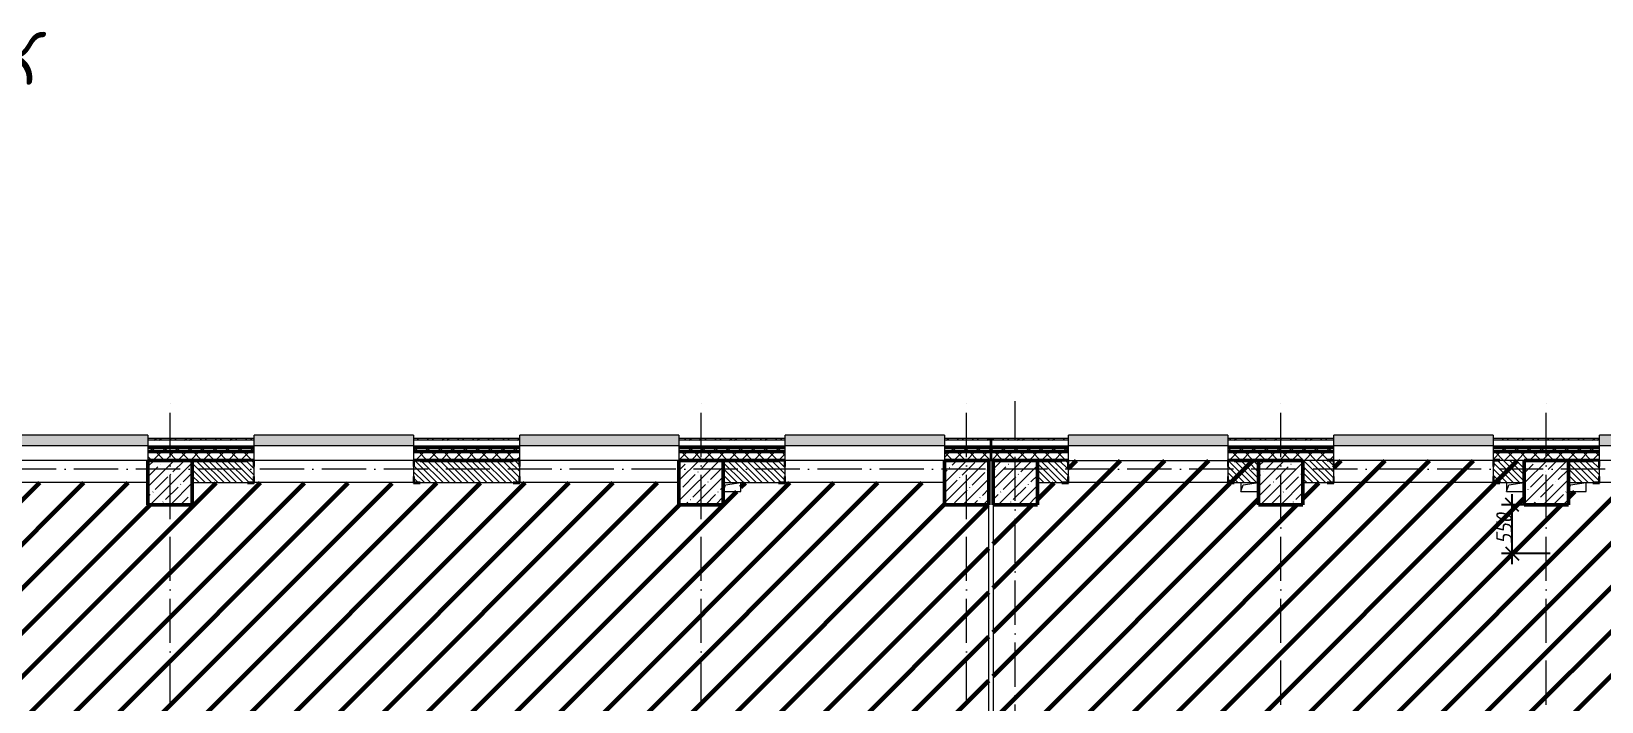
# Model space of a CAD drawing. Header units: millimetres. Extents: x -606178 to 312196, y -19338 to 632709.
# Drawn here: x -113232 to -95490, y 458550 to 466125 of the extents above; entities that cross this region are included whole.
import ezdxf

# ---------------------------------------------------------------- set-up
doc = ezdxf.new("R2010")
doc.units = ezdxf.units.MM
doc.linetypes.add('50_200_ШТРИХ_1Т_ш5_п1_п1_', pattern=[700, 500, -100, 0, -100])
for name, color, linetype, lineweight in [('6.4.1) Окр пт с инж. ПТ2.16', 3, 'Continuous', 60), ('A-____-____-DIMS', 7, 'Continuous', 9), ('A-FLOR-____-OTLN', 7, 'Continuous', 9), ('A-GENM-____-MCUT', 7, 'Continuous', 25), ('A-GENM-____-OTLN', 7, 'Continuous', 9), ('A-GENM-____-OTLN-1', 7, 'Continuous', 25), ('A-GLAZ-____-OTLN', 7, 'Continuous', 9), ('A-WALL-____-MCUT-2', 7, 'Continuous', 50), ('A-WALL-____-MCUT-3', 7, 'Continuous', 9), ('A-WALL-____-OTLN', 7, 'Continuous', 9), ('A-WALL-____-PATT-1', 7, 'Continuous', 9), ('A-WALL-FNSH-MCUT-1', 7, 'Continuous', 9), ('S-COLS-____-MCUT', 7, 'Continuous', 50), ('S-COLS-____-OTLN', 7, 'Continuous', 9), ('S-GRID-____-IDEN', 7, 'Continuous', 9), ('S-GRID-____-OTLN-1', 7, '50_200_ШТРИХ_1Т_ш5_п1_п1_', 9)]:
    doc.layers.add(name, color=color, linetype=linetype, lineweight=lineweight)
doc.layers.add('A-GLAZ-____-OTLN-1', color=7, linetype='Continuous', lineweight=9, true_color=0xc0c0c0)
doc.styles.add('ISOCPEUR_I', font='isocpeui.ttf', dxfattribs={"width": 0.9, "height": 2.5})
doc.styles.add('ISOCPEUR_I_10', font='isocpeui.ttf', dxfattribs={"width": 0.9, "height": 180})
doc.dimstyles.new('ISO-1_8_0_9К_СРЕДНИЙ_Кладочные_3', dxfattribs={"dimscale": 304.8, "dimtxt": 179.276612, "dimasz": 0.492126, "dimexe": 0.393701, "dimexo": 0, "dimgap": 0, "dimtad": 1, "dimdec": 3, "dimrnd": 0.001, "dimdsep": 46, "dimtxsty": 'ISOCPEUR_I_10', "dimblk1": 'OBLIQUE', "dimblk2": 'OBLIQUE', "dimsah": 1, "dimcen": 0.09, "dimdle": 0.393701, "dimazin": 0, "dimtfac": 1, "dimtdec": 4, "dimtix": 1, "dimtmove": 0, "dimatfit": 3, "dimfxl": 1, "dimtvp": 1, "dimtolj": 1, "dimtzin": 0, "dimarcsym": 2})
pattern_1 = [(45, (-140714.89, 451794.26), (-70.71068, 70.71068), []), (135, (-140714.89, 451794.26), (-70.71068, -70.71068), [])]
pattern_2 = [(45, (-140714.89, 451794.26), (-114.04925, 114.04925), []), (45, (-140600.84, 451794.26), (-114.04925, 114.04925), [201.612, -40.322, 3.353, -36.97])]
pattern_3 = [(135, (-140714.89, 451794.26), (-35.35534, -35.35534), [])]
pattern_4 = [(45, (-140714.89, 451794.26), (-85.53659, 85.53659), []), (45, (-140657.87, 451794.26), (-85.53659, 85.53659), [])]

# ---------------------------------------------------------------- blocks, each defined once
blk = doc.blocks.new('BSC_Колонна _Прямоугольная - 500х500-V115-АР1_План отверстий 3 этажа в осях 1-64_А-ГГ')
at = {"layer": 'S-COLS-____-OTLN'}
h = blk.add_hatch(dxfattribs=at)
h.set_pattern_fill('FP_138', color=256, style=0, pattern_type=2)
h.set_pattern_definition([(45, (-38050, -9231.04), (-114.04925, 114.04925), []), (45, (-37935.95, -9231.04), (-114.04925, 114.04925), [201.613, -40.323, 3.353, -36.97])])
h.paths.add_polyline_path([(-250, -250), (250, -250), (250, 250), (-250, 250)], flags=0)
at = {"layer": 'S-COLS-____-MCUT'}
for p, q in [((250, 250), (-250, 250)), ((-250, 250), (-250, -250)), ((250, -250), (250, 250)), ((-250, -250), (250, -250))]:
    blk.add_line(p, q, dxfattribs=at)
blk = doc.blocks.new('Отлив_СКБ - Отлив витража_120_НВФ-31885687-АР1_План отверстий 3 этажа в осях 1-64_А-ГГ')
at = {"layer": 'A-GLAZ-____-OTLN-1'}
for points in [[(0, 0), (0, -2), (1800, -2), (1800, 0), (534, 0)], [(0, -2), (0, -120), (1800, -120), (1800, -2), (534, -2)]]:
    blk.add_hatch(color=256, dxfattribs=at).paths.add_polyline_path(points, flags=0)
at = {"layer": 'A-GLAZ-____-OTLN'}
for p, q in [((0, 0), (1800, 0)), ((1800, -2), (0, -2)), ((0, -120), (0, -83)), ((0, -120), (1800, -120)), ((1800, -83), (1800, -120))]:
    blk.add_line(p, q, dxfattribs=at)
blk = doc.blocks.new('Фахверк_СКБ_Уголок - 250_2700-27497298-АР1_План отверстий 3 этажа в осях 1-64_А-ГГ')
at = {"layer": 'A-GENM-____-MCUT'}
for p, q in [((200, 181), (125, 181)), ((125, 181), (125, 106)), ((200, 175), (200, 181)), ((125, 106), (131, 106)), ((131, 106), (131, 175)), ((131, 175), (200, 175)), ((131, -6), (125, -6)), ((125, -6), (125, -81)), ((125, -81), (200, -81)), ((131, -75), (131, -6)), ((200, -75), (131, -75)), ((200, -81), (200, -75))]:
    blk.add_line(p, q, dxfattribs=at)
blk = doc.blocks.new('AR_Отверстие прямоугольное _в плите_ - AR_Отверстие прямоугольное _в плите_-V180-АР1_План отверстий 3 этажа в осях 1-64_А-ГГ')
at = {"layer": 'A-GENM-____-OTLN'}
for p, q in [((-100, 50), (-100, -50)), ((-100, -50), (-75, 25)), ((-75, 25), (100, 50)), ((-100, -50), (100, -50))]:
    blk.add_line(p, q, dxfattribs=at)
blk = doc.blocks.new('AR_Отверстие прямоугольное _в плите_ - AR_Отверстие прямоугольное _в плите_-V181-АР1_План отверстий 3 этажа в осях 1-64_А-ГГ')
at = {"layer": 'A-GENM-____-OTLN'}
for p, q in [((-100, -50), (-75, 25)), ((-75, 25), (100, 50)), ((100, -50), (100, 50)), ((-100, -50), (100, -50))]:
    blk.add_line(p, q, dxfattribs=at)
blk = doc.blocks.new('Стены 4 - Стены 4-31195499-АР1_План отверстий 3 этажа в осях 1-64_А-ГГ')
at = {"layer": 'A-WALL-____-MCUT-3'}
for p, q in [((-1799, 41030), (-1799, 41010)), ((-1549, 41030), (-1799, 41030)), ((-1799, 41010), (-1549, 41010)), ((-1549, 41010), (-1549, 41030))]:
    blk.add_line(p, q, dxfattribs=at)
blk = doc.blocks.new('_Oblique')
at = {"color": 0, "linetype": 'ByBlock', "lineweight": -2}
blk.add_line((-0.5, -0.5), (0.5, 0.5), dxfattribs=at)
blk = doc.blocks.new('*D5153')
at = {"layer": 'A-____-____-DIMS', "color": 0, "lineweight": -2, "transparency": 16777216}
for p, q in [((-96365, 460775), (-96621, 460775)), ((-96501, 460105), (-96501, 460895)), ((-96071, 460225), (-96621, 460225))]:
    blk.add_line(p, q, dxfattribs=at)
at = {"layer": 'Defpoints', "color": 0, "transparency": 16777216}
for p in [(-96501, 460775), (-96365, 460775), (-96071, 460225)]:
    blk.add_point(p, dxfattribs=at)
at = {"layer": 'A-____-____-DIMS', "color": 0, "lineweight": -2, "transparency": 16777216, "xscale": 150, "yscale": 150, "zscale": 150}
for p, rotation in [((-96501, 460775), 90), ((-96501, 460225), 270)]:
    blk.add_blockref('_Oblique', p, dxfattribs=dict(at, rotation=rotation))
at = {"layer": 'A-____-____-DIMS', "color": 0, "transparency": 16777216, "insert": (-96591, 460500), "char_height": 180, "width": 409.58, "attachment_point": 5, "rotation": 90, "style": 'ISOCPEUR_I_10'}
blk.add_mtext('\\A1;550', dxfattribs=at)

msp = doc.modelspace()

# ---------------------------------------------------------------- hatches: boundary and pattern name
at = {"layer": '6.4.1) Окр пт с инж. ПТ2.16'}
h = msp.add_hatch(dxfattribs=at)
h.set_pattern_fill('ANSI31', color=256, scale=111)
h.paths.add_polyline_path([(-102414.891, 460775.3011), (-102914.891, 460775.3011), (-102914.891, 461025.3011), (-104714.891, 461025.3011), (-104714.891, 461019.3011), (-104789.891, 461019.3011), (-105214.891, 461023.3811), (-105214.891, 460925.3011), (-105414.891, 460925.3011), (-105414.891, 460775.3011), (-105914.891, 460775.3011), (-105914.891, 461025.3011), (-107714.891, 461025.3011), (-107714.891, 461019.3011), (-107789.891, 461019.3011), (-108839.891, 461025.3011), (-108839.891, 461019.3011), (-108914.891, 461019.3011), (-110714.891, 461025.3011), (-110714.891, 461019.3011), (-110789.891, 461019.3011), (-111414.891, 461025.3011), (-111414.891, 460775.3011), (-111914.891, 460775.3011), (-111914.891, 461025.3011), (-113714.891, 461025.3011), (-113714.891, 461019.3011), (-113789.891, 461019.3011), (-114214.891, 461023.3811), (-114214.891, 460925.3011), (-114414.891, 460925.3011), (-114414.891, 460775.3011), (-114914.891, 460775.3011), (-114914.891, 461025.3011), (-121964.891, 461025.3011), (-123114.891, 461025.3011), (-123114.891, 461275.3011), (-125679.3407, 461275.3011, -0.6834886244), (-125772.5126, 461275.3011), (-131114.891, 461275.3011), (-131114.891, 461025.3011), (-135114.891, 461025.3011), (-142664.891, 461025.3011), (-142664.891, 460775.3011), (-142914.891, 460775.3011), (-142914.891, 460450.3011), (-142908.891, 460450.3011), (-142908.891, 460375.3011), (-142914.891, 458575.3011), (-142908.891, 458575.3011), (-142908.891, 458500.3011), (-142911.691, 458325.3011), (-142814.891, 458325.3011), (-142814.891, 458125.3011), (-142664.891, 458125.3011), (-142664.891, 457875.3011), (-134889.891, 457875.3011), (-134889.891, 457881.3011), (-134814.891, 457881.3011), (-133664.891, 457881.2181), (-133664.891, 457881.3011), (-133589.891, 457881.3011), (-132139.891, 457881.1949), (-132139.891, 457881.3011), (-132064.891, 457881.3011), (-130914.891, 457881.2153), (-130914.891, 457881.3011), (-130839.891, 457881.3011), (-129789.891, 457881.2215), (-129789.891, 457881.3011), (-129714.891, 457881.3011), (-128714.891, 457881.2242), (-128714.891, 457881.3011), (-128639.891, 457881.3011), (-128039.891, 457881.2543), (-128039.891, 457881.3011), (-127964.891, 457881.3011), (-126814.891, 457881.2106), (-126814.891, 457881.3011), (-126739.891, 457881.3011), (-121714.891, 457880.8993), (-121714.891, 457881.3011), (-121639.891, 457881.3011), (-117089.891, 457880.9107), (-117089.891, 457881.3011), (-117014.891, 457881.3011), (-115314.891, 457881.1449), (-115314.891, 457881.3011), (-115239.891, 457881.3011), (-111389.891, 457880.9375), (-111389.891, 457881.3011), (-111236.891, 457881.3011), (-111224.891, 457875.3011), (-110824.891, 457875.3011), (-110614.891, 457875.3011), (-110614.891, 457881.3011), (-110539.891, 457881.3011), (-110389.891, 457881.2858), (-110389.891, 457881.3011), (-110314.891, 457881.3011), (-109614.891, 457881.2295), (-109614.891, 457881.3011), (-109539.891, 457881.3011), (-107739.891, 457881.1144), (-107739.891, 457881.3011), (-107664.891, 457881.3011), (-106514.891, 457881.1778), (-106514.891, 457881.3011), (-106439.891, 457881.3011), (-102414.891, 457880.8598)])
h.paths.add_polyline_path([(-68864.891, 460775.3011), (-69364.891, 460775.3011), (-69364.891, 461025.3011), (-71864.891, 461025.3011), (-71864.891, 460775.3011), (-72364.891, 460775.3011), (-72364.891, 460925.3011), (-72564.891, 460925.3011), (-72539.891, 461000.3011), (-72364.891, 461025.3011), (-72364.891, 461275.3011), (-72708.891, 461275.3011), (-72708.891, 461206.3011), (-72714.891, 461094.3011), (-72714.891, 461275.3011), (-77864.891, 461275.3011), (-77864.891, 460996.7297), (-77664.891, 461025.3011), (-77664.891, 460925.3011), (-77864.891, 460925.3011), (-77864.891, 460775.3011), (-78364.891, 460775.3011), (-78364.891, 460925.3011), (-78564.891, 460925.3011), (-78564.891, 461025.3011), (-80514.891, 461025.3011), (-80514.891, 461019.3011), (-80589.891, 461019.3011), (-80864.891, 461025.3011), (-80864.891, 460775.3011), (-81364.891, 460775.3011), (-81364.891, 461025.3011), (-81639.891, 461025.3011), (-81639.891, 461019.3011), (-81714.891, 461019.3011), (-81714.891, 461025.3011), (-83514.891, 461025.3011), (-83514.891, 461019.3011), (-83589.891, 461019.3011), (-84639.891, 461025.3011), (-84639.891, 461019.3011), (-84714.891, 461019.3011), (-86514.891, 461025.3011), (-86514.891, 461019.3011), (-86664.891, 461019.3011), (-86664.891, 460925.3011), (-86864.891, 460925.3011), (-86864.891, 460775.3011), (-87364.891, 460775.3011), (-87364.891, 460925.3011), (-87564.891, 460925.3011), (-87539.891, 461000.3011), (-87364.891, 461025.3011), (-87364.891, 461275.3011), (-87708.891, 461275.3011), (-87708.891, 461206.3011), (-87714.891, 461094.3011), (-87714.891, 461275.3011), (-89514.891, 461275.3011), (-89514.891, 461206.3011), (-89514.891, 461094.3011), (-89514.891, 461019.3011), (-89589.891, 461019.3011), (-89864.891, 461025.3011), (-89864.891, 460775.3011), (-90364.891, 460775.3011), (-90364.891, 460925.3011), (-90564.891, 460925.3011), (-90539.891, 461000.3011), (-90364.891, 461025.3011), (-90364.891, 461275.3011), (-90708.891, 461275.3011), (-90708.891, 461206.3011), (-90714.891, 461094.3011), (-90714.891, 461275.3011), (-92514.891, 461275.3011), (-92514.891, 461206.3011), (-92514.891, 461094.3011), (-92514.891, 461019.3011), (-92589.891, 461019.3011), (-93639.891, 461025.3011), (-93639.891, 461019.3011), (-93714.891, 461019.3011), (-93714.891, 461025.3011), (-95514.891, 461025.3011), (-95514.891, 461019.3011), (-95664.891, 461019.3011), (-95664.891, 460925.3011), (-95864.891, 460925.3011), (-95864.891, 460775.3011), (-96364.891, 460775.3011), (-96364.891, 460925.3011), (-96564.891, 460925.3011), (-96539.891, 461000.3011), (-96364.891, 461025.3011), (-96364.891, 461275.3011), (-96708.891, 461275.3011), (-96708.891, 461206.3011), (-96714.891, 461094.3011), (-96714.891, 461275.3011), (-98514.891, 461275.3011), (-98514.891, 461206.3011), (-98514.891, 461094.3011), (-98514.891, 461019.3011), (-98589.891, 461019.3011), (-98864.891, 461025.3011), (-98864.891, 460775.3011), (-99364.891, 460775.3011), (-99364.891, 460925.3011), (-99564.891, 460925.3011), (-99539.891, 461000.3011), (-99364.891, 461025.3011), (-99364.891, 461275.3011), (-99708.891, 461275.3011), (-99708.891, 461206.3011), (-99714.891, 461094.3011), (-99714.891, 461275.3011), (-101514.891, 461275.3011), (-101514.891, 461206.3011), (-101514.891, 461094.3011), (-101514.891, 461019.3011), (-101589.891, 461019.3011), (-101864.891, 461025.3011), (-101864.891, 460775.3011), (-102364.891, 460775.3011), (-102364.891, 457875.3011), (-98339.891, 457875.3011), (-98339.891, 457881.3011), (-98264.891, 457881.3011), (-96564.891, 457881.082), (-96564.891, 457881.3011), (-96489.891, 457881.3011), (-95164.891, 457881.1236), (-95164.891, 457881.3011), (-95089.891, 457881.3011), (-94989.891, 457881.2873), (-94989.891, 457881.3011), (-94914.891, 457881.3011), (-93114.891, 457881.0511), (-93114.891, 457881.3011), (-93039.891, 457881.3011), (-86539.891, 457880.3574), (-86539.891, 457881.3011), (-86464.891, 457881.3011), (-84764.891, 457881.0076), (-84764.891, 457881.3011), (-84689.891, 457881.3011), (-84039.891, 457881.1829), (-84039.891, 457881.3011), (-83964.891, 457881.3011), (-83064.891, 457881.1337), (-83064.891, 457881.3011), (-82989.891, 457881.3011), (-77539.891, 457880.2556), (-77539.891, 457881.3011), (-77464.891, 457881.3011), (-75764.891, 457880.905), (-75764.891, 457881.3011), (-75689.891, 457881.3011), (-71739.891, 457880.3126), (-71739.891, 457881.3011), (-71664.891, 457881.3011), (-70764.891, 457881.0305), (-70764.891, 457881.3011), (-70689.891, 457881.3011), (-68864.891, 457880.7241)])
h.paths.add_polyline_path([(-99708.891, 461025.3011), (-99639.891, 461025.3011), (-99639.891, 461019.3011), (-99708.891, 461019.3011)], flags=16)
h.paths.add_polyline_path([(-96708.891, 461025.3011), (-96639.891, 461025.3011), (-96639.891, 461019.3011), (-96708.891, 461019.3011)], flags=16)
h.paths.add_polyline_path([(-90708.891, 461025.3011), (-90639.891, 461025.3011), (-90639.891, 461019.3011), (-90708.891, 461019.3011)], flags=16)
h.paths.add_polyline_path([(-87708.891, 461025.3011), (-87639.891, 461025.3011), (-87639.891, 461019.3011), (-87708.891, 461019.3011)], flags=16)
h.paths.add_polyline_path([(-72708.891, 461025.3011), (-72639.891, 461025.3011), (-72639.891, 461019.3011), (-72708.891, 461019.3011)], flags=16)
h.paths.add_polyline_path([(-51664.891, 460775.3011), (-53919.891, 460775.3011), (-53919.891, 460769.3011), (-53994.891, 460769.3011), (-53994.891, 460775.3011), (-55144.891, 460775.3011), (-55144.891, 460769.3011), (-55219.891, 460769.3011), (-60489.891, 460775.3011), (-60489.891, 460769.3011), (-60564.891, 460769.3011), (-61714.891, 460775.3011), (-61714.891, 460769.3011), (-61789.891, 460769.3011), (-62714.891, 460775.3011), (-63214.891, 460775.3011), (-64289.891, 460775.3011), (-64289.891, 460769.3011), (-64364.891, 460769.3011), (-64364.891, 460775.3011), (-65514.891, 460775.3011), (-65514.891, 460769.3011), (-65589.891, 460769.3011), (-65714.891, 460775.3011), (-66214.891, 460775.3011), (-66214.891, 461025.3011), (-68314.891, 461025.3011), (-68314.891, 460775.3011), (-68814.891, 460775.3011), (-68814.891, 457875.3011), (-68314.891, 457875.3011), (-67989.891, 457875.3011), (-67989.891, 457881.3011), (-67914.891, 457881.3011), (-66214.891, 457880.6715), (-66214.891, 457881.3011), (-66139.891, 457881.3011), (-62489.891, 457879.7829), (-62489.891, 457881.3011), (-62414.891, 457881.3011), (-61714.891, 457880.9086), (-61714.891, 457881.3011), (-61639.891, 457881.3011), (-61489.891, 457881.2104), (-61489.891, 457881.3011), (-61414.891, 457881.3011), (-60714.891, 457880.8681), (-60714.891, 457881.3011), (-60639.891, 457881.3011), (-60489.891, 457881.2003), (-60489.891, 457881.3011), (-60414.891, 457881.3011), (-51714.891, 457875.3011), (-51664.891, 457875.3011), (-51664.891, 458575.3011)])
at = {"layer": 'A-WALL-____-PATT-1'}
h = msp.add_hatch(dxfattribs=at)
h.set_pattern_fill('FP_3', color=256, style=0, pattern_type=2)
h.set_pattern_definition(pattern_4)
h.paths.add_polyline_path([(-102399.891, 461505.3011), (-102399.891, 461525.3011), (-102914.891, 461525.3011), (-102914.891, 461505.3011)], flags=0)
h.paths.add_polyline_path([(-105914.891, 461505.3011), (-104714.891, 461505.3011), (-104714.891, 461525.3011), (-105914.891, 461525.3011)], flags=0)
h.paths.add_polyline_path([(-107714.891, 461505.3011), (-107714.891, 461525.3011), (-108914.891, 461525.3011), (-108914.2107, 461505.3011)], flags=0)
h.paths.add_polyline_path([(-110714.891, 461505.3011), (-110714.891, 461525.3011), (-111914.891, 461525.3011), (-111914.891, 461505.3011)], flags=0)
h.paths.add_polyline_path([(-113714.891, 461505.3011), (-113714.891, 461525.3011), (-116864.891, 461525.3011), (-116864.891, 461505.3011), (-115984.0678, 461505.3011)], flags=0)
h = msp.add_hatch(dxfattribs=at)
h.set_pattern_fill('FP_3', color=256, style=0, pattern_type=2)
h.set_pattern_definition(pattern_4)
h.paths.add_polyline_path([(-68849.891, 461505.3011), (-68849.891, 461525.3011), (-72714.891, 461525.3011), (-72714.891, 461505.3011), (-70029.9964, 461505.3011)], flags=0)
h.paths.add_polyline_path([(-80634.7821, 461505.3011), (-80514.891, 461505.3011), (-80514.891, 461525.3011), (-81714.891, 461525.3011), (-81714.891, 461505.3011)], flags=0)
h.paths.add_polyline_path([(-84169.7107, 461505.3011), (-83514.891, 461505.3011), (-83514.891, 461525.3011), (-84714.891, 461525.3011), (-84714.891, 461505.3011)], flags=0)
h.paths.add_polyline_path([(-86514.891, 461505.3011), (-86514.891, 461525.3011), (-87714.891, 461525.3011), (-87714.891, 461505.3011), (-87704.6392, 461505.3011)], flags=0)
h.paths.add_polyline_path([(-89514.891, 461505.3011), (-89514.891, 461525.3011), (-90714.891, 461525.3011), (-90714.891, 461505.3011)], flags=0)
h.paths.add_polyline_path([(-93714.891, 461505.3011), (-92514.891, 461505.3011), (-92514.891, 461525.3011), (-93714.891, 461525.3011)], flags=0)
h.paths.add_polyline_path([(-95514.891, 461505.3011), (-95514.891, 461525.3011), (-96714.891, 461525.3011), (-96714.891, 461505.3011), (-96541.9607, 461505.3011)], flags=0)
h.paths.add_polyline_path([(-99714.891, 461505.3011), (-98514.891, 461505.3011), (-98514.891, 461525.3011), (-99714.891, 461525.3011)], flags=0)
h.paths.add_polyline_path([(-101514.891, 461505.3011), (-101514.891, 461525.3011), (-102379.891, 461525.3011), (-102379.891, 461505.3011), (-101844.3535, 461505.3011)], flags=0)
h = msp.add_hatch(dxfattribs=at)
h.set_pattern_fill('FP_1', color=256, style=0, pattern_type=2)
h.set_pattern_definition(pattern_1)
h.paths.add_polyline_path([(-66364.891, 461375.3011), (-66364.891, 461425.3011), (-72714.891, 461425.3011), (-72714.891, 461375.3011), (-66495.0678, 461375.3011)], flags=0)
h.paths.add_polyline_path([(-80634.7821, 461375.3011), (-80514.891, 461375.3011), (-80514.891, 461425.3011), (-81714.891, 461425.3011), (-81714.891, 461375.3011)], flags=0)
h.paths.add_polyline_path([(-83514.891, 461375.3011), (-83514.891, 461425.3011), (-84714.891, 461425.3011), (-84714.891, 461375.3011), (-84169.7107, 461375.3011)], flags=0)
h.paths.add_polyline_path([(-86514.891, 461375.3011), (-86514.891, 461425.3011), (-87714.891, 461425.3011), (-87714.891, 461375.3011), (-87704.6392, 461375.3011)], flags=0)
h.paths.add_polyline_path([(-89514.891, 461375.3011), (-89514.891, 461425.3011), (-90714.891, 461425.3011), (-90714.891, 461375.3011)], flags=0)
h.paths.add_polyline_path([(-93714.891, 461375.3011), (-92514.891, 461375.3011), (-92514.891, 461425.3011), (-93714.891, 461425.3011)], flags=0)
h.paths.add_polyline_path([(-95514.891, 461375.3011), (-95514.891, 461425.3011), (-96714.891, 461425.3011), (-96714.891, 461375.3011), (-96541.9607, 461375.3011)], flags=0)
h.paths.add_polyline_path([(-98514.891, 461375.3011), (-98514.891, 461425.3011), (-99714.891, 461425.3011), (-99714.891, 461375.3011)], flags=0)
h.paths.add_polyline_path([(-101844.3535, 461375.3011), (-101514.891, 461375.3011), (-101514.891, 461425.3011), (-102914.891, 461425.3011), (-102914.891, 461375.3011)], flags=0)
h.paths.add_polyline_path([(-105914.891, 461375.3011), (-104714.891, 461375.3011), (-104714.891, 461425.3011), (-105914.891, 461425.3011)], flags=0)
h.paths.add_polyline_path([(-107714.891, 461375.3011), (-107714.891, 461425.3011), (-108914.891, 461425.3011), (-108914.2107, 461375.3011)], flags=0)
h.paths.add_polyline_path([(-110714.891, 461375.3011), (-110714.891, 461425.3011), (-111914.891, 461425.3011), (-111914.891, 461375.3011)], flags=0)
h.paths.add_polyline_path([(-113714.891, 461375.3011), (-113714.891, 461425.3011), (-116884.891, 461425.3011), (-116884.891, 461375.3011), (-115984.0678, 461375.3011)], flags=0)
h = msp.add_hatch(dxfattribs=at)
h.set_pattern_fill('FP_1', color=256, style=0, pattern_type=2)
h.set_pattern_definition(pattern_1)
h.paths.add_polyline_path([(-66364.891, 461275.3011), (-66364.891, 461375.3011), (-72714.891, 461375.3011), (-72714.891, 461281.3011), (-72639.891, 461281.3011), (-72639.891, 461275.3011), (-66495.0678, 461275.3011)], flags=0)
h.paths.add_polyline_path([(-80634.7821, 461275.3011), (-80589.891, 461275.3011), (-80589.891, 461281.3011), (-80514.891, 461281.3011), (-80514.891, 461375.3011), (-81714.891, 461375.3011), (-81714.891, 461281.3011), (-81639.891, 461281.3011), (-81639.891, 461275.3011), (-80864.891, 461275.3011)], flags=0)
h.paths.add_polyline_path([(-83589.891, 461275.3011), (-83589.891, 461281.3011), (-83514.891, 461281.3011), (-83514.891, 461375.3011), (-84714.891, 461375.3011), (-84714.891, 461281.3011), (-84639.891, 461281.3011), (-84639.891, 461275.3011), (-84169.7107, 461275.3011)], flags=0)
h.paths.add_polyline_path([(-86589.891, 461275.3011), (-86589.891, 461281.3011), (-86514.891, 461281.3011), (-86514.891, 461375.3011), (-87714.891, 461375.3011), (-87714.891, 461281.3011), (-87639.891, 461281.3011), (-87639.891, 461275.3011), (-86864.891, 461275.3011)], flags=0)
h.paths.add_polyline_path([(-89589.891, 461275.3011), (-89589.891, 461281.3011), (-89514.891, 461281.3011), (-89514.891, 461375.3011), (-90714.891, 461375.3011), (-90714.891, 461281.3011), (-90639.891, 461281.3011), (-90639.891, 461275.3011), (-90364.891, 461275.3011)], flags=0)
h.paths.add_polyline_path([(-92589.891, 461275.3011), (-92589.891, 461281.3011), (-92514.891, 461281.3011), (-92514.891, 461375.3011), (-93714.891, 461375.3011), (-93714.891, 461281.3011), (-93639.891, 461281.3011), (-93639.891, 461275.3011), (-93007.0321, 461275.3011)], flags=0)
h.paths.add_polyline_path([(-96639.891, 461275.3011), (-95589.891, 461275.3011), (-95589.891, 461281.3011), (-95514.891, 461281.3011), (-95514.891, 461375.3011), (-96714.891, 461375.3011), (-96714.891, 461281.3011), (-96639.891, 461281.3011)], flags=0)
h.paths.add_polyline_path([(-99364.891, 461275.3011), (-98589.891, 461275.3011), (-98589.891, 461281.3011), (-98514.891, 461281.3011), (-98514.891, 461375.3011), (-99714.891, 461375.3011), (-99714.891, 461281.3011), (-99639.891, 461281.3011), (-99639.891, 461275.3011)], flags=0)
h.paths.add_polyline_path([(-101844.3535, 461275.3011), (-101589.891, 461275.3011), (-101589.891, 461281.3011), (-101514.891, 461281.3011), (-101514.891, 461375.3011), (-102914.891, 461375.3011), (-102914.891, 461275.3011), (-101864.891, 461275.3011)], flags=0)
h.paths.add_polyline_path([(-105379.2821, 461275.3011), (-104789.891, 461275.3011), (-104789.891, 461281.3011), (-104714.891, 461281.3011), (-104714.891, 461375.3011), (-105914.891, 461375.3011), (-105914.891, 461275.3011), (-105414.891, 461275.3011)], flags=0)
h.paths.add_polyline_path([(-107789.891, 461275.3011), (-107789.891, 461281.3011), (-107714.891, 461281.3011), (-107714.891, 461375.3011), (-108914.891, 461375.3011), (-108914.2107, 461281.3011), (-108839.891, 461281.3011), (-108839.891, 461275.3011)], flags=0)
h.paths.add_polyline_path([(-110789.891, 461275.3011), (-110789.891, 461281.3011), (-110714.891, 461281.3011), (-110714.891, 461375.3011), (-111914.891, 461375.3011), (-111914.891, 461275.3011), (-111414.891, 461275.3011)], flags=0)
h.paths.add_polyline_path([(-113789.891, 461275.3011), (-113789.891, 461281.3011), (-113714.891, 461281.3011), (-113714.891, 461375.3011), (-116884.891, 461375.3011), (-116884.891, 461275.3011), (-114414.891, 461275.3011)], flags=0)
h = msp.add_hatch(dxfattribs=at)
h.set_pattern_fill('FP_6', color=256, style=0, pattern_type=2)
h.set_pattern_definition(pattern_3)
h.paths.add_polyline_path([(-108908.891, 461025.3011), (-107720.891, 461025.3011), (-107720.891, 461094.3011), (-107714.891, 461094.3011), (-107714.891, 461206.3011), (-107720.891, 461206.3011), (-107720.891, 461275.3011), (-108908.891, 461275.3011), (-108908.891, 461206.3011), (-108914.891, 461206.3011), (-108914.2107, 461094.3011), (-108908.891, 461094.3011), (-108908.891, 461026.5511)], flags=0)
h.paths.add_polyline_path([(-110789.891, 461025.3011), (-110720.891, 461025.3011), (-110720.891, 461094.3011), (-110714.891, 461094.3011), (-110714.891, 461206.3011), (-110720.891, 461206.3011), (-110720.891, 461275.3011), (-111414.891, 461275.3011), (-111414.891, 461025.3011)], flags=0)
h = msp.add_hatch(dxfattribs=at)
h.set_pattern_fill('FP_6', color=256, style=0, pattern_type=2)
h.set_pattern_definition(pattern_3)
h.paths.add_polyline_path([(-105414.891, 461025.3011), (-104720.891, 461025.3011), (-104720.891, 461094.3011), (-104714.891, 461094.3011), (-104714.891, 461206.3011), (-104720.891, 461206.3011), (-104720.891, 461275.3011), (-105414.891, 461275.3011)], flags=0)
h = msp.add_hatch(dxfattribs=at)
h.set_pattern_fill('FP_6', color=256, style=0, pattern_type=2)
h.set_pattern_definition(pattern_3)
h.paths.add_polyline_path([(-99639.891, 461025.3011), (-99364.891, 461025.3011), (-99364.891, 461275.3011), (-99708.891, 461275.3011), (-99708.891, 461206.3011), (-99714.891, 461206.3011), (-99714.891, 461094.3011), (-99708.891, 461094.3011), (-99708.891, 461025.3011)], flags=0)
h.paths.add_polyline_path([(-101864.891, 461025.3011), (-101520.891, 461025.3011), (-101520.891, 461094.3011), (-101514.891, 461094.3011), (-101514.891, 461206.3011), (-101520.891, 461206.3011), (-101520.891, 461275.3011), (-101864.891, 461275.3011)], flags=0)
h = msp.add_hatch(dxfattribs=at)
h.set_pattern_fill('FP_6', color=256, style=0, pattern_type=2)
h.set_pattern_definition(pattern_3)
h.paths.add_polyline_path([(-98520.891, 461025.3011), (-98520.891, 461094.3011), (-98514.891, 461094.3011), (-98514.891, 461206.3011), (-98520.891, 461206.3011), (-98520.891, 461275.3011), (-98864.891, 461275.3011), (-98864.891, 461025.3011), (-98589.891, 461025.3011)], flags=0)
h.paths.add_polyline_path([(-96541.9607, 461025.3011), (-96364.891, 461025.3011), (-96364.891, 461275.3011), (-96708.891, 461275.3011), (-96708.891, 461206.3011), (-96714.891, 461206.3011), (-96714.891, 461094.3011), (-96708.891, 461094.3011), (-96708.891, 461025.3011), (-96639.891, 461025.3011)], flags=0)
h = msp.add_hatch(dxfattribs=at)
h.set_pattern_fill('FP_6', color=256, style=0, pattern_type=2)
h.set_pattern_definition(pattern_3)
h.paths.add_polyline_path([(-90364.891, 461025.3011), (-90364.891, 461275.3011), (-90708.891, 461275.3011), (-90708.891, 461206.3011), (-90714.891, 461206.3011), (-90714.891, 461094.3011), (-90708.891, 461094.3011), (-90708.891, 461025.3011), (-90639.891, 461025.3011)], flags=0)
h.paths.add_polyline_path([(-93708.891, 461025.3011), (-92520.891, 461025.3011), (-92520.891, 461094.3011), (-92514.891, 461094.3011), (-92514.891, 461206.3011), (-92520.891, 461206.3011), (-92520.891, 461275.3011), (-93708.891, 461275.3011), (-93708.891, 461206.3011), (-93714.891, 461206.3011), (-93714.891, 461094.3011), (-93708.891, 461094.3011), (-93708.891, 461026.5511)], flags=0)
h.paths.add_polyline_path([(-95864.891, 461025.3011), (-95520.891, 461025.3011), (-95520.891, 461094.3011), (-95514.891, 461094.3011), (-95514.891, 461206.3011), (-95520.891, 461206.3011), (-95520.891, 461275.3011), (-95864.891, 461275.3011), (-95864.891, 461128.6162)], flags=0)
at = {"layer": 'S-COLS-____-OTLN'}
h = msp.add_hatch(dxfattribs=at)
h.set_pattern_fill('FP_38', color=256, style=0, pattern_type=2)
h.set_pattern_definition(pattern_2)
h.paths.add_polyline_path([(-111914.891, 460775.3011), (-111414.891, 460775.3011), (-111414.891, 461275.3011), (-111914.891, 461275.3011)], flags=0)
h = msp.add_hatch(dxfattribs=at)
h.set_pattern_fill('FP_38', color=256, style=0, pattern_type=2)
h.set_pattern_definition(pattern_2)
h.paths.add_polyline_path([(-105914.891, 460775.3011), (-105414.891, 460775.3011), (-105414.891, 461275.3011), (-105914.891, 461275.3011)], flags=0)
h = msp.add_hatch(dxfattribs=at)
h.set_pattern_fill('FP_38', color=256, style=0, pattern_type=2)
h.set_pattern_definition(pattern_2)
h.paths.add_polyline_path([(-102364.891, 460775.3011), (-101864.891, 460775.3011), (-101864.891, 461275.3011), (-102364.891, 461275.3011)], flags=0)
h = msp.add_hatch(dxfattribs=at)
h.set_pattern_fill('FP_38', color=256, style=0, pattern_type=2)
h.set_pattern_definition(pattern_2)
h.paths.add_polyline_path([(-99364.891, 460775.3011), (-98864.891, 460775.3011), (-98864.891, 461275.3011), (-99364.891, 461275.3011), (-99364.891, 461128.6162)], flags=0)
h = msp.add_hatch(dxfattribs=at)
h.set_pattern_fill('FP_38', color=256, style=0, pattern_type=2)
h.set_pattern_definition(pattern_2)
h.paths.add_polyline_path([(-96364.891, 460775.3011), (-95864.891, 460775.3011), (-95864.891, 461275.3011), (-96364.891, 461275.3011), (-96364.891, 461128.6162)], flags=0)

# ---------------------------------------------------------------- linework, layer by layer
at = {"layer": 'A-FLOR-____-OTLN'}
for p, q in [((-102414.891, 457875.3011), (-102414.891, 460775.3011)), ((-102364.891, 460775.3011), (-102364.891, 457875.3011))]:
    msp.add_line(p, q, dxfattribs=at)
at = {"layer": 'A-WALL-____-MCUT-2'}
for p, q in [((-110714.891, 461425.3011), (-111914.891, 461425.3011)), ((-110714.891, 461375.3011), (-111914.891, 461375.3011)), ((-107714.891, 461425.3011), (-108914.891, 461425.3011)), ((-107714.891, 461375.3011), (-108914.891, 461375.3011)), ((-104714.891, 461425.3011), (-105914.891, 461425.3011)), ((-104714.891, 461375.3011), (-105914.891, 461375.3011)), ((-101514.891, 461425.3011), (-102914.891, 461425.3011)), ((-101514.891, 461375.3011), (-102914.891, 461375.3011)), ((-98514.891, 461425.3011), (-99714.891, 461425.3011)), ((-98514.891, 461375.3011), (-99714.891, 461375.3011)), ((-95514.891, 461425.3011), (-96714.891, 461425.3011)), ((-95514.891, 461375.3011), (-96714.891, 461375.3011)), ((-111414.891, 461275.3011), (-110789.891, 461275.3011)), ((-108839.891, 461275.3011), (-107789.891, 461275.3011)), ((-105414.891, 461275.3011), (-104789.891, 461275.3011)), ((-101864.891, 461275.3011), (-101589.891, 461275.3011)), ((-99639.891, 461275.3011), (-99364.891, 461275.3011)), ((-95864.891, 461275.3011), (-95589.891, 461275.3011))]:
    msp.add_line(p, q, dxfattribs=at)
at = {"layer": 'A-WALL-____-MCUT-3'}
for p, q in [((-110714.891, 461505.3011), (-111914.891, 461505.3011)), ((-111914.891, 461505.3011), (-111914.891, 461275.3011)), ((-110714.891, 461281.3011), (-110714.891, 461505.3011)), ((-107714.891, 461505.3011), (-108914.891, 461505.3011)), ((-108914.891, 461505.3011), (-108914.891, 461281.3011)), ((-107714.891, 461281.3011), (-107714.891, 461505.3011)), ((-104714.891, 461505.3011), (-105914.891, 461505.3011)), ((-105914.891, 461505.3011), (-105914.891, 461275.3011)), ((-104714.891, 461281.3011), (-104714.891, 461505.3011)), ((-101514.891, 461505.3011), (-102914.891, 461505.3011)), ((-102914.891, 461505.3011), (-102914.891, 461275.3011)), ((-101514.891, 461281.3011), (-101514.891, 461505.3011)), ((-98514.891, 461505.3011), (-99714.891, 461505.3011)), ((-99714.891, 461505.3011), (-99714.891, 461281.3011)), ((-98514.891, 461281.3011), (-98514.891, 461505.3011)), ((-95514.891, 461505.3011), (-96714.891, 461505.3011)), ((-96714.891, 461505.3011), (-96714.891, 461281.3011)), ((-95514.891, 461281.3011), (-95514.891, 461505.3011)), ((-111914.891, 461275.3011), (-111414.891, 461275.3011)), ((-111414.891, 461275.3011), (-111414.891, 461025.3011)), ((-110714.891, 461094.3011), (-110714.891, 461206.3011)), ((-108914.891, 461206.3011), (-108914.891, 461094.3011)), ((-107714.891, 461094.3011), (-107714.891, 461206.3011)), ((-105914.891, 461275.3011), (-105414.891, 461275.3011)), ((-105414.891, 461275.3011), (-105414.891, 461025.3011)), ((-104714.891, 461094.3011), (-104714.891, 461206.3011)), ((-102414.891, 461275.3011), (-101864.891, 461275.3011)), ((-101864.891, 461275.3011), (-101864.891, 461025.3011)), ((-101514.891, 461094.3011), (-101514.891, 461206.3011)), ((-99714.891, 461206.3011), (-99714.891, 461094.3011)), ((-98589.891, 461275.3011), (-99364.891, 461275.3011)), ((-99364.891, 461025.3011), (-99364.891, 461275.3011)), ((-98864.891, 461275.3011), (-98864.891, 461025.3011)), ((-98514.891, 461094.3011), (-98514.891, 461206.3011)), ((-96714.891, 461206.3011), (-96714.891, 461094.3011)), ((-95864.891, 461275.3011), (-96639.891, 461275.3011)), ((-96364.891, 461025.3011), (-96364.891, 461275.3011)), ((-95864.891, 461275.3011), (-95864.891, 461025.3011)), ((-95514.891, 461094.3011), (-95514.891, 461206.3011)), ((-111414.891, 461025.3011), (-110789.891, 461025.3011)), ((-108839.891, 461025.3011), (-107789.891, 461025.3011)), ((-105414.891, 461025.3011), (-104789.891, 461025.3011)), ((-101864.891, 461025.3011), (-101589.891, 461025.3011)), ((-99639.891, 461025.3011), (-99364.891, 461025.3011)), ((-98864.891, 461025.3011), (-98589.891, 461025.3011)), ((-96639.891, 461025.3011), (-96364.891, 461025.3011)), ((-95864.891, 461025.3011), (-95589.891, 461025.3011))]:
    msp.add_line(p, q, dxfattribs=at)
at = {"layer": 'A-WALL-____-OTLN'}
for p, q in [((-111914.891, 461275.3011), (-113714.891, 461275.3011)), ((-108914.891, 461275.3011), (-110714.891, 461275.3011)), ((-105914.891, 461275.3011), (-107714.891, 461275.3011)), ((-102914.891, 461275.3011), (-104714.891, 461275.3011)), ((-101514.891, 461275.3011), (-99714.891, 461275.3011)), ((-96714.891, 461275.3011), (-98514.891, 461275.3011)), ((-93714.891, 461275.3011), (-95514.891, 461275.3011)), ((-111914.891, 461025.3011), (-113714.891, 461025.3011)), ((-108914.891, 461025.3011), (-110714.891, 461025.3011)), ((-105914.891, 461025.3011), (-107714.891, 461025.3011)), ((-102914.891, 461025.3011), (-104714.891, 461025.3011)), ((-99714.891, 461025.3011), (-101514.891, 461025.3011)), ((-96714.891, 461025.3011), (-98514.891, 461025.3011)), ((-93714.891, 461025.3011), (-95514.891, 461025.3011))]:
    msp.add_line(p, q, dxfattribs=at)
at = {"layer": 'A-WALL-FNSH-MCUT-1'}
for p, q in [((-110714.891, 461525.3011), (-111914.891, 461525.3011)), ((-111914.891, 461525.3011), (-111914.891, 461505.3011)), ((-110714.891, 461505.3011), (-110714.891, 461525.3011)), ((-107714.891, 461525.3011), (-108914.891, 461525.3011)), ((-108914.891, 461525.3011), (-108914.891, 461505.3011)), ((-107714.891, 461505.3011), (-107714.891, 461525.3011)), ((-104714.891, 461525.3011), (-105914.891, 461525.3011)), ((-105914.891, 461525.3011), (-105914.891, 461505.3011)), ((-104714.891, 461505.3011), (-104714.891, 461525.3011)), ((-102399.891, 461525.3011), (-102914.891, 461525.3011)), ((-102914.891, 461525.3011), (-102914.891, 461505.3011)), ((-102399.891, 461505.3011), (-102399.891, 461525.3011)), ((-101514.891, 461525.3011), (-102379.891, 461525.3011)), ((-102379.891, 461525.3011), (-102379.891, 461505.3011)), ((-101514.891, 461505.3011), (-101514.891, 461525.3011)), ((-98514.891, 461525.3011), (-99714.891, 461525.3011)), ((-99714.891, 461525.3011), (-99714.891, 461505.3011)), ((-98514.891, 461505.3011), (-98514.891, 461525.3011)), ((-95514.891, 461525.3011), (-96714.891, 461525.3011)), ((-96714.891, 461525.3011), (-96714.891, 461505.3011)), ((-95514.891, 461505.3011), (-95514.891, 461525.3011))]:
    msp.add_line(p, q, dxfattribs=at)
at = {"layer": 'S-COLS-____-MCUT'}
for p, q in [((-111414.891, 461275.3011), (-111914.891, 461275.3011)), ((-111914.891, 461275.3011), (-111914.891, 460775.3011)), ((-111414.891, 460775.3011), (-111414.891, 461275.3011)), ((-105414.891, 461275.3011), (-105914.891, 461275.3011)), ((-105914.891, 461275.3011), (-105914.891, 460775.3011)), ((-105414.891, 460775.3011), (-105414.891, 461275.3011)), ((-101864.891, 461275.3011), (-102364.891, 461275.3011)), ((-102364.891, 461275.3011), (-102364.891, 460775.3011)), ((-101864.891, 460775.3011), (-101864.891, 461275.3011)), ((-98864.891, 461275.3011), (-99364.891, 461275.3011)), ((-99364.891, 461275.3011), (-99364.891, 460775.3011)), ((-98864.891, 460775.3011), (-98864.891, 461275.3011)), ((-95864.891, 461275.3011), (-96364.891, 461275.3011)), ((-96364.891, 461275.3011), (-96364.891, 460775.3011)), ((-95864.891, 460775.3011), (-95864.891, 461275.3011)), ((-111914.891, 460775.3011), (-111414.891, 460775.3011)), ((-105914.891, 460775.3011), (-105414.891, 460775.3011)), ((-102364.891, 460775.3011), (-101864.891, 460775.3011)), ((-99364.891, 460775.3011), (-98864.891, 460775.3011)), ((-96364.891, 460775.3011), (-95864.891, 460775.3011))]:
    msp.add_line(p, q, dxfattribs=at)
at = {"layer": 'S-GRID-____-OTLN-1'}
for p, q in [((-111664.891, 447311.6528), (-111664.891, 461944.7985)), ((-105664.891, 447311.6528), (-105664.891, 461944.7985)), ((-102664.891, 447311.6528), (-102664.891, 461944.7985)), ((-102114.891, 447515.7004), (-102114.891, 461944.7985)), ((-99114.891, 447311.6528), (-99114.891, 461944.7985)), ((-96114.891, 447311.6528), (-96114.891, 461944.7985)), ((-36640.4843, 461175.3011), (-145171.2534, 461175.3011))]:
    msp.add_line(p, q, dxfattribs=at)

# ---------------------------------------------------------------- block references
at = {"layer": 'A-GENM-____-OTLN'}
for name, p in [('AR_Отверстие прямоугольное _в плите_ - AR_Отверстие прямоугольное _в плите_-V181-АР1_План отверстий 3 этажа в осях 1-64_А-ГГ', (-105314.891, 460975.3011)), ('AR_Отверстие прямоугольное _в плите_ - AR_Отверстие прямоугольное _в плите_-V180-АР1_План отверстий 3 этажа в осях 1-64_А-ГГ', (-99464.891, 460975.3011)), ('AR_Отверстие прямоугольное _в плите_ - AR_Отверстие прямоугольное _в плите_-V180-АР1_План отверстий 3 этажа в осях 1-64_А-ГГ', (-96464.891, 460975.3011)), ('AR_Отверстие прямоугольное _в плите_ - AR_Отверстие прямоугольное _в плите_-V181-АР1_План отверстий 3 этажа в осях 1-64_А-ГГ', (-95764.891, 460975.3011))]:
    msp.add_blockref(name, p, dxfattribs=at)
at = {"layer": 'A-GENM-____-OTLN-1', "rotation": 180}
for p in [(-110589.891, 461200.3011), (-107589.891, 461200.3011), (-104589.891, 461200.3011), (-101389.891, 461200.3011), (-98389.891, 461200.3011), (-95389.891, 461200.3011)]:
    msp.add_blockref('Фахверк_СКБ_Уголок - 250_2700-27497298-АР1_План отверстий 3 этажа в осях 1-64_А-ГГ', p, dxfattribs=at)
at = {"layer": 'A-GENM-____-OTLN-1'}
for p in [(-109039.891, 461100.3011), (-99839.891, 461100.3011), (-96839.891, 461100.3011)]:
    msp.add_blockref('Фахверк_СКБ_Уголок - 250_2700-27497298-АР1_План отверстий 3 этажа в осях 1-64_А-ГГ', p, dxfattribs=at)
at = {"layer": 'A-GLAZ-____-OTLN', "rotation": 180}
for p in [(-111914.891, 461442.3011), (-108914.891, 461442.3011), (-105914.891, 461442.3011), (-102914.891, 461442.3011), (-99714.891, 461442.3011), (-96714.891, 461442.3011), (-93714.891, 461442.3011)]:
    msp.add_blockref('Отлив_СКБ - Отлив витража_120_НВФ-31885687-АР1_План отверстий 3 этажа в осях 1-64_А-ГГ', p, dxfattribs=at)
at = {"layer": 'A-WALL-____-OTLN', "rotation": 89.9999999999999}
msp.add_blockref('Стены 4 - Стены 4-31195499-АР1_План отверстий 3 этажа в осях 1-64_А-ГГ', (-61369.649, 463073.8129), dxfattribs=at)
at = {"layer": 'S-COLS-____-OTLN'}
msp.add_blockref('BSC_Колонна _Прямоугольная - 500х500-V115-АР1_План отверстий 3 этажа в осях 1-64_А-ГГ', (-102664.891, 461025.3011), dxfattribs=at)

# ---------------------------------------------------------------- texts
at = {"layer": 'S-GRID-____-IDEN', "insert": (-113828.9813, 466121.9336), "char_height": 600, "width": 281.392312, "attachment_point": 1, "style": 'ISOCPEUR_I'}
msp.add_mtext('\\fISOCPEUR|b0|i1|c204|p34|;\\W.9;Ж', dxfattribs=at)

# ---------------------------------------------------------------- dimensions: what is measured, and where the dimension line sits
at = {"layer": 'A-____-____-DIMS'}
dim = msp.add_linear_dim(base=(-96501.148, 460775.3011), p1=(-96070.891, 460225.3011), p2=(-96364.891, 460775.3011), angle=90, dimstyle='ISO-1_8_0_9К_СРЕДНИЙ_Кладочные_3', override={"dimpost": '<>', "dimfxl": 623.647336}, dxfattribs=at)
dim.commit()
dim.dimension.update_dxf_attribs({"geometry": '*D5153', "text_midpoint": (-96591.148, 460500.3011)})

doc.saveas('drawing.dxf')
